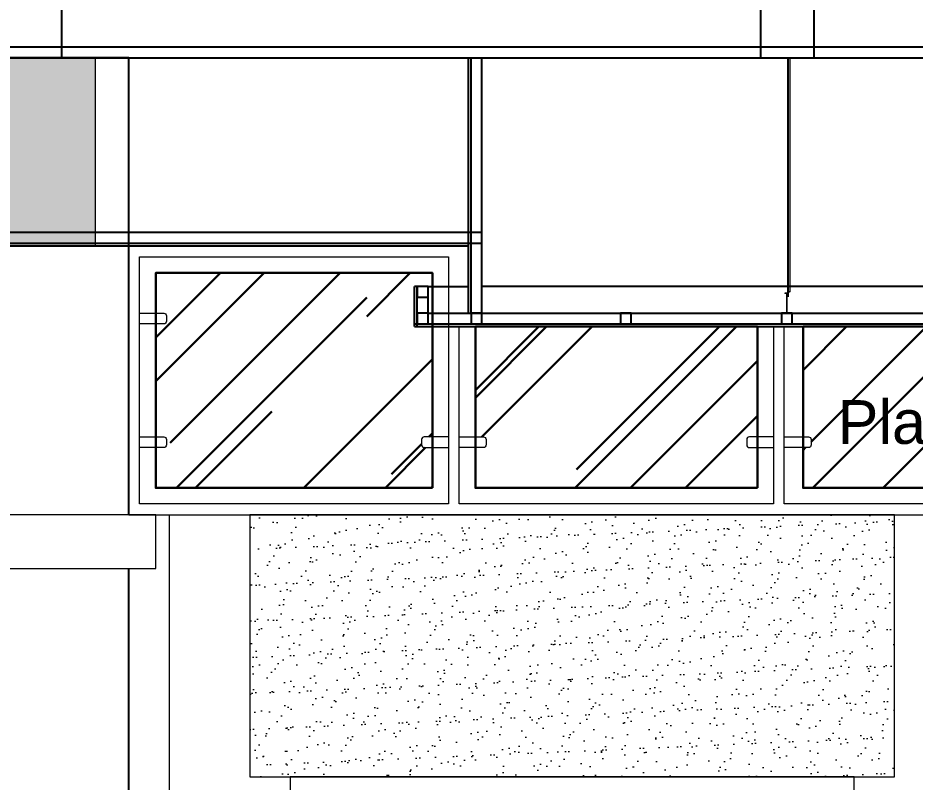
# Model space of a CAD drawing. Header units: inches. Extents: x 249 to 1192, y -18 to 440.
# Drawn here: x 716.094 to 719.433, y 266.37 to 269.214 of the extents above; entities that cross this region are included whole.
import ezdxf
from ezdxf.enums import TextEntityAlignment as Align

# ---------------------------------------------------------------- set-up
doc = ezdxf.new("R2010")
doc.units = ezdxf.units.IN
doc.header["$MEASUREMENT"] = 0
for name, color, linetype, lineweight in [('ARSIR BETON', 8, 'Continuous', 0), ('ARSIR WARNA', 66, 'Continuous', 0), ('BALOK', 3, 'Continuous', 20), ('BESI', 201, 'Continuous', 0), ('DIMENSI', 85, 'Continuous', 20), ('DINDING', 6, 'Continuous', 0), ('DINDING2', 137, 'Continuous', 20), ('KACA', 141, 'Continuous', 30), ('KUSEN', 16, 'Continuous', 15), ('TEXT (KETERANGAN)', 7, 'Continuous', 25)]:
    doc.layers.add(name, color=color, linetype=linetype, lineweight=lineweight)
for name, color, linetype in [('ATAP', 123, 'Continuous'), ('KOLOM', 5, 'Continuous'), ('KUDA-KUDA', 165, 'Continuous'), ('PLAFOND', 42, 'Continuous')]:
    doc.layers.add(name, color=color, linetype=linetype)
doc.styles.add('ARIAL', font='arial.ttf')

# ---------------------------------------------------------------- blocks, each defined once
blk = doc.blocks.new('B1')
at = {"layer": 'ARSIR BETON'}
blk.add_hatch(color=256, dxfattribs=at).paths.add_polyline_path([(364.6452, 149.9333), (364.1952, 149.9333), (364.1952, 149.2333), (364.6452, 149.2333)])
at = {"layer": 'BALOK'}
blk.add_lwpolyline([(364.1952, 149.9333), (364.6452, 149.9333), (364.6452, 149.2333), (364.1952, 149.2333)], close=True, dxfattribs=at)
blk = doc.blocks.new('BAHAN')
at = {"layer": 'TEXT (KETERANGAN)', "color": 1}
blk.add_lwpolyline([(707.0317, 209.6948), (707.2312, 209.3492), (706.8322, 209.3492)], close=True, dxfattribs=at)
at = {"layer": 'TEXT (KETERANGAN)', "style": 'ARIAL'}
for tag, p in [('BAHAN', (707.0684, 209.0131)), ('ELEVASI', (707.0684, 208.7382))]:
    blk.add_attdef(tag, text='', height=0.236, dxfattribs=at).set_placement(p, align=Align.BOTTOM_CENTER)
blk = doc.blocks.new('POTONGAN AA')
at = {"layer": 'ARSIR WARNA'}
h = blk.add_hatch(dxfattribs=at)
h.set_pattern_fill('AR-SAND', color=256, scale=0.05, angle=45, style=0)
h.set_pattern_definition([(82.5, (712.438185, 130.908324), (-0.0703507, 0.0658964), [0, -0.076, 0, -0.085, 0, -0.08125]), (52.5, (712.43819, 130.90832), (-0.037207, 0.162349), [0, -0.041, 0, -0.0685, 0, -0.02625]), (12.5, (712.3947, 130.86484), (0.1099015, 0.1103016), [0, -0.025, 0, -0.09, 0, -0.1175]), (2.5, (712.3947, 130.86484), (0.075252, 0.137313), [0, -0.0125, 0, -0.059, 0, -0.0675])])
h.paths.add_polyline_path([(714.8379, 131.8833), (712.4382, 131.8833), (712.4382, 130.9083), (714.8379, 130.9083)])
at = {"layer": 'KACA'}
h = blk.add_hatch(dxfattribs=at)
h.set_pattern_fill('AR-RROOF', color=256, scale=0.5, angle=45, style=0)
h.set_pattern_definition([(45, (712.08767, 131.9833), (0.424264, 1.13137), [7.5, -1, 2.5, -0.5]), (45, (712.3811, 132.6303), (-0.82378, 0.11667), [1.5, -0.165, 3, -0.375]), (45, (711.96393, 132.46062), (1.601597, 2.075358), [4, -0.7, 2, -0.5])])
h.paths.add_polyline_path([(713.1177, 132.5833), (713.0519, 132.5833), (713.0519, 132.7333), (713.1177, 132.7333), (713.1177, 132.7833), (712.0877, 132.7833), (712.0877, 132.6333), (712.1177, 132.6333, -0.414214), (712.1277, 132.6233), (712.1277, 132.6033, -0.414214), (712.1177, 132.5933), (712.0877, 132.5933), (712.0877, 132.1733), (712.1177, 132.1733, -0.414214), (712.1277, 132.1633), (712.1277, 132.1433, -0.414214), (712.1177, 132.1333), (712.0877, 132.1333), (712.0877, 131.9833), (713.1177, 131.9833), (713.1177, 132.1333), (713.0877, 132.1333, -0.414214), (713.0777, 132.1433), (713.0777, 132.1633, -0.414214), (713.0877, 132.1733), (713.1177, 132.1733)])
h.paths.add_polyline_path([(714.3277, 132.5833), (713.2777, 132.5833), (713.2777, 132.1733), (713.3077, 132.1733, -0.414214), (713.3177, 132.1633), (713.3177, 132.1433, -0.414214), (713.3077, 132.1333), (713.2777, 132.1333), (713.2777, 131.9833), (714.3277, 131.9833), (714.3277, 132.1333), (714.2977, 132.1333, -0.414214), (714.2877, 132.1433), (714.2877, 132.1633, -0.414214), (714.2977, 132.1733), (714.3277, 132.1733)])
h.paths.add_polyline_path([(715.5477, 132.5833), (714.4977, 132.5833), (714.4977, 132.1733), (714.5177, 132.1733, -0.414214), (714.5277, 132.1633), (714.5277, 132.1433, -0.414214), (714.5177, 132.1333), (714.4977, 132.1333), (714.4977, 131.9833), (715.5477, 131.9833), (715.5477, 132.1333), (715.5277, 132.1333, -0.414214), (715.5177, 132.1433), (715.5177, 132.1633, -0.414214), (715.5277, 132.1733), (715.5477, 132.1733)])
h.paths.add_polyline_path([(716.7877, 132.5833), (715.7177, 132.5833), (715.7177, 132.1733), (715.7477, 132.1733, -0.414214), (715.7577, 132.1633), (715.7577, 132.1433, -0.414214), (715.7477, 132.1333), (715.7177, 132.1333), (715.7177, 131.9833), (716.7877, 131.9833), (716.7877, 132.1333), (716.7577, 132.1333, -0.414214), (716.7477, 132.1433), (716.7477, 132.1633, -0.414214), (716.7577, 132.1733), (716.7877, 132.1733)])
h.paths.add_polyline_path([(717.9977, 132.5833), (716.9477, 132.5833), (716.9477, 132.1733), (716.9777, 132.1733, -0.414214), (716.9877, 132.1633), (716.9877, 132.1433, -0.414214), (716.9777, 132.1333), (716.9477, 132.1333), (716.9477, 131.9833), (717.9977, 131.9833), (717.9977, 132.1333), (717.9677, 132.1333, -0.414214), (717.9577, 132.1433), (717.9577, 132.1633, -0.414214), (717.9677, 132.1733), (717.9977, 132.1733)])
h.paths.add_polyline_path([(719.1877, 132.5933), (719.1577, 132.5933, -0.414214), (719.1477, 132.6033), (719.1477, 132.6233, -0.414214), (719.1577, 132.6333), (719.1877, 132.6333), (719.1877, 132.7833), (718.1577, 132.7833), (718.1577, 132.7333), (718.1735, 132.7333), (718.2135, 132.7333), (718.2235, 132.7333), (718.2235, 132.5833), (718.2135, 132.5833), (718.1577, 132.5833), (718.1577, 132.1733), (718.1877, 132.1733, -0.414214), (718.1977, 132.1633), (718.1977, 132.1433, -0.414214), (718.1877, 132.1333), (718.1577, 132.1333), (718.1577, 131.9833), (719.1877, 131.9833), (719.1877, 132.1333), (719.1577, 132.1333, -0.414214), (719.1477, 132.1433), (719.1477, 132.1633, -0.414214), (719.1577, 132.1733), (719.1877, 132.1733)])
at = {"layer": 'ATAP'}
blk.add_lwpolyline([(679.6627, 133.5833), (719.6121, 133.5833), (719.6121, 133.6233), (679.6627, 133.6233)], close=True, dxfattribs=at)
at = {"layer": 'BESI', "ltscale": 0.1}
for p, q in [((714.4414, 132.71), (714.4414, 133.5833)), ((714.4414, 132.71), (714.4414, 133.5833)), ((714.4434, 132.7111), (714.4434, 133.5833)), ((714.4434, 132.7111), (714.4434, 133.5833)), ((714.4479, 133.5833), (714.4479, 132.7137)), ((714.4479, 133.5833), (714.4479, 132.7137)), ((714.4487, 133.5833), (714.4487, 132.7133)), ((714.4487, 133.5833), (714.4487, 132.7133)), ((714.4375, 132.7077), (714.4296, 132.7077)), ((714.4296, 132.7077), (714.4296, 132.7069)), ((714.4377, 132.7069), (714.4296, 132.7069)), ((714.4479, 132.7137), (714.4375, 132.7077)), ((714.4487, 132.7133), (714.4377, 132.7069)), ((714.4414, 132.6948), (714.4414, 132.7091)), ((714.4434, 132.6948), (714.4434, 132.7102))]:
    blk.add_line(p, q, dxfattribs=at)
blk.add_lwpolyline([(714.4377, 132.7069), (714.4377, 132.6333), (714.4369, 132.6333), (714.4369, 132.7069)], dxfattribs=at)
at = {"layer": 'DINDING'}
blk.add_lwpolyline([(712.0877, 131.8833), (711.9877, 131.8833), (711.1882, 131.8833), (711.1882, 131.6833), (711.2882, 131.6833), (712.0877, 131.6833)], close=True, dxfattribs=at)
at = {"layer": 'DINDING2'}
blk.add_lwpolyline([(712.4382, 130.9083), (714.8379, 130.9083), (714.8379, 131.8833), (712.4382, 131.8833)], close=True, dxfattribs=at)
at = {"layer": 'KACA'}
for points in [[(713.1177, 131.9833), (712.0877, 131.9833), (712.0877, 132.7833), (713.1177, 132.7833)], [(714.3277, 131.9833), (713.2777, 131.9833), (713.2777, 132.5833), (714.3277, 132.5833)], [(715.5477, 131.9833), (714.4977, 131.9833), (714.4977, 132.5833), (715.5477, 132.5833)]]:
    blk.add_lwpolyline(points, close=True, dxfattribs=at)
at = {"layer": 'KOLOM'}
for points in [[(711.9877, 131.8833), (711.9877, 133.5833), (711.2877, 133.5833), (711.2877, 131.8833)], [(711.2877, 131.6833), (711.2879, 128.3033), (711.9879, 128.3033), (711.9877, 131.6833)]]:
    blk.add_lwpolyline(points, dxfattribs=at)
at = {"layer": 'KUDA-KUDA'}
for points in [[(711.7377, 133.5833), (711.7377, 138.657), (711.5377, 138.657), (711.5377, 133.5833)], [(714.5391, 133.5833), (714.5391, 138.657), (714.3391, 138.657), (714.3391, 133.5833)]]:
    blk.add_lwpolyline(points, dxfattribs=at)
at = {"layer": 'KUSEN'}
for points in [[(713.2519, 132.8833), (711.9877, 132.8833), (711.9877, 131.8833), (719.2877, 131.8833), (719.2877, 132.8833), (718.0235, 132.8833)], [(712.1377, 131.8833), (712.1377, 130.5033), (711.9879, 130.5033)]]:
    blk.add_lwpolyline(points, dxfattribs=at)
for points in [[(713.1777, 131.9233), (712.0277, 131.9233), (712.0277, 132.8433), (713.1777, 132.8433)], [(714.3877, 131.9233), (713.2177, 131.9233), (713.2177, 132.5833), (714.3877, 132.5833)], [(715.6177, 131.9233), (714.4277, 131.9233), (714.4277, 132.5833), (715.6177, 132.5833)], [(712.5882, 128.4033), (714.6879, 128.4033), (714.6879, 130.9083), (712.5882, 130.9083)]]:
    blk.add_lwpolyline(points, close=True, dxfattribs=at)
for points in [[(712.0277, 132.6333), (712.0877, 132.6333), (712.1177, 132.6333, -0.414214), (712.1277, 132.6233), (712.1277, 132.6033, -0.414214), (712.1177, 132.5933), (712.0277, 132.5933)], [(712.0277, 132.1733), (712.0877, 132.1733), (712.1177, 132.1733, -0.414214), (712.1277, 132.1633), (712.1277, 132.1433, -0.414214), (712.1177, 132.1333), (712.0277, 132.1333)], [(713.1777, 132.1733), (713.1177, 132.1733), (713.0877, 132.1733, 0.414214), (713.0777, 132.1633), (713.0777, 132.1433, 0.414214), (713.0877, 132.1333), (713.1777, 132.1333)], [(713.2177, 132.1733), (713.2777, 132.1733), (713.3077, 132.1733, -0.414214), (713.3177, 132.1633), (713.3177, 132.1433, -0.414214), (713.3077, 132.1333), (713.2177, 132.1333)], [(714.3877, 132.1733), (714.3277, 132.1733), (714.2977, 132.1733, 0.414214), (714.2877, 132.1633), (714.2877, 132.1433, 0.414214), (714.2977, 132.1333), (714.3877, 132.1333)], [(714.4277, 132.1733), (714.4877, 132.1733), (714.5177, 132.1733, -0.414214), (714.5277, 132.1633), (714.5277, 132.1433, -0.414214), (714.5177, 132.1333), (714.4277, 132.1333)]]:
    blk.add_lwpolyline(points, format="xyb", dxfattribs=at)
at = {"layer": 'PLAFOND'}
for points in [[(713.2516, 132.6333), (713.2516, 133.5833)], [(713.2616, 132.6333), (713.2616, 133.5833)], [(713.3016, 132.6333), (713.3016, 133.5833)], [(713.3016, 132.9333), (709.9737, 132.9333)], [(713.3016, 132.8933), (709.9737, 132.8933)], [(713.2516, 132.8833), (710.0237, 132.8833)], [(713.0516, 132.5833), (713.0516, 132.7333)], [(713.1016, 132.7333), (713.0516, 132.7333)], [(713.0616, 132.5833), (713.0616, 132.7333)], [(713.1016, 132.6333), (713.1016, 132.7333)], [(713.1016, 132.7333), (713.2516, 132.7333)], [(717.9732, 132.7333), (713.3016, 132.7333)], [(713.1016, 132.6333), (718.2232, 132.6333)], [(713.0516, 132.5933), (718.2232, 132.5933)], [(713.0516, 132.5833), (718.2232, 132.5833)]]:
    blk.add_lwpolyline(points, dxfattribs=at)
for points in [[(713.0616, 132.6933), (713.1016, 132.6933), (713.1016, 132.7333), (713.0616, 132.7333)], [(713.0616, 132.5933), (713.1016, 132.5933), (713.1016, 132.6333), (713.0616, 132.6333)], [(713.2616, 132.5933), (713.3016, 132.5933), (713.3016, 132.6333), (713.2616, 132.6333)], [(713.8174, 132.5933), (713.8574, 132.5933), (713.8574, 132.6333), (713.8174, 132.6333)], [(714.4174, 132.5933), (714.4574, 132.5933), (714.4574, 132.6333), (714.4174, 132.6333)]]:
    blk.add_lwpolyline(points, close=True, dxfattribs=at)
blk.add_blockref('B1', (347.2175, -16.35))
at = {"layer": 'DIMENSI', "xscale": 0.6897248955102668, "yscale": 0.6897248955102668, "zscale": 0.6897248955102668}
blk.add_blockref('BAHAN', (227.9801, -12.0634), dxfattribs=at).add_auto_attribs({'ELEVASI': '+ 8.88', 'BAHAN': 'Plafond GRC fin. cat'})

msp = doc.modelspace()

# ---------------------------------------------------------------- block references
at = {"layer": 'KUSEN'}
msp.add_blockref('POTONGAN AA', (4.5189, 135.4814), dxfattribs=at)

doc.saveas('drawing.dxf')
